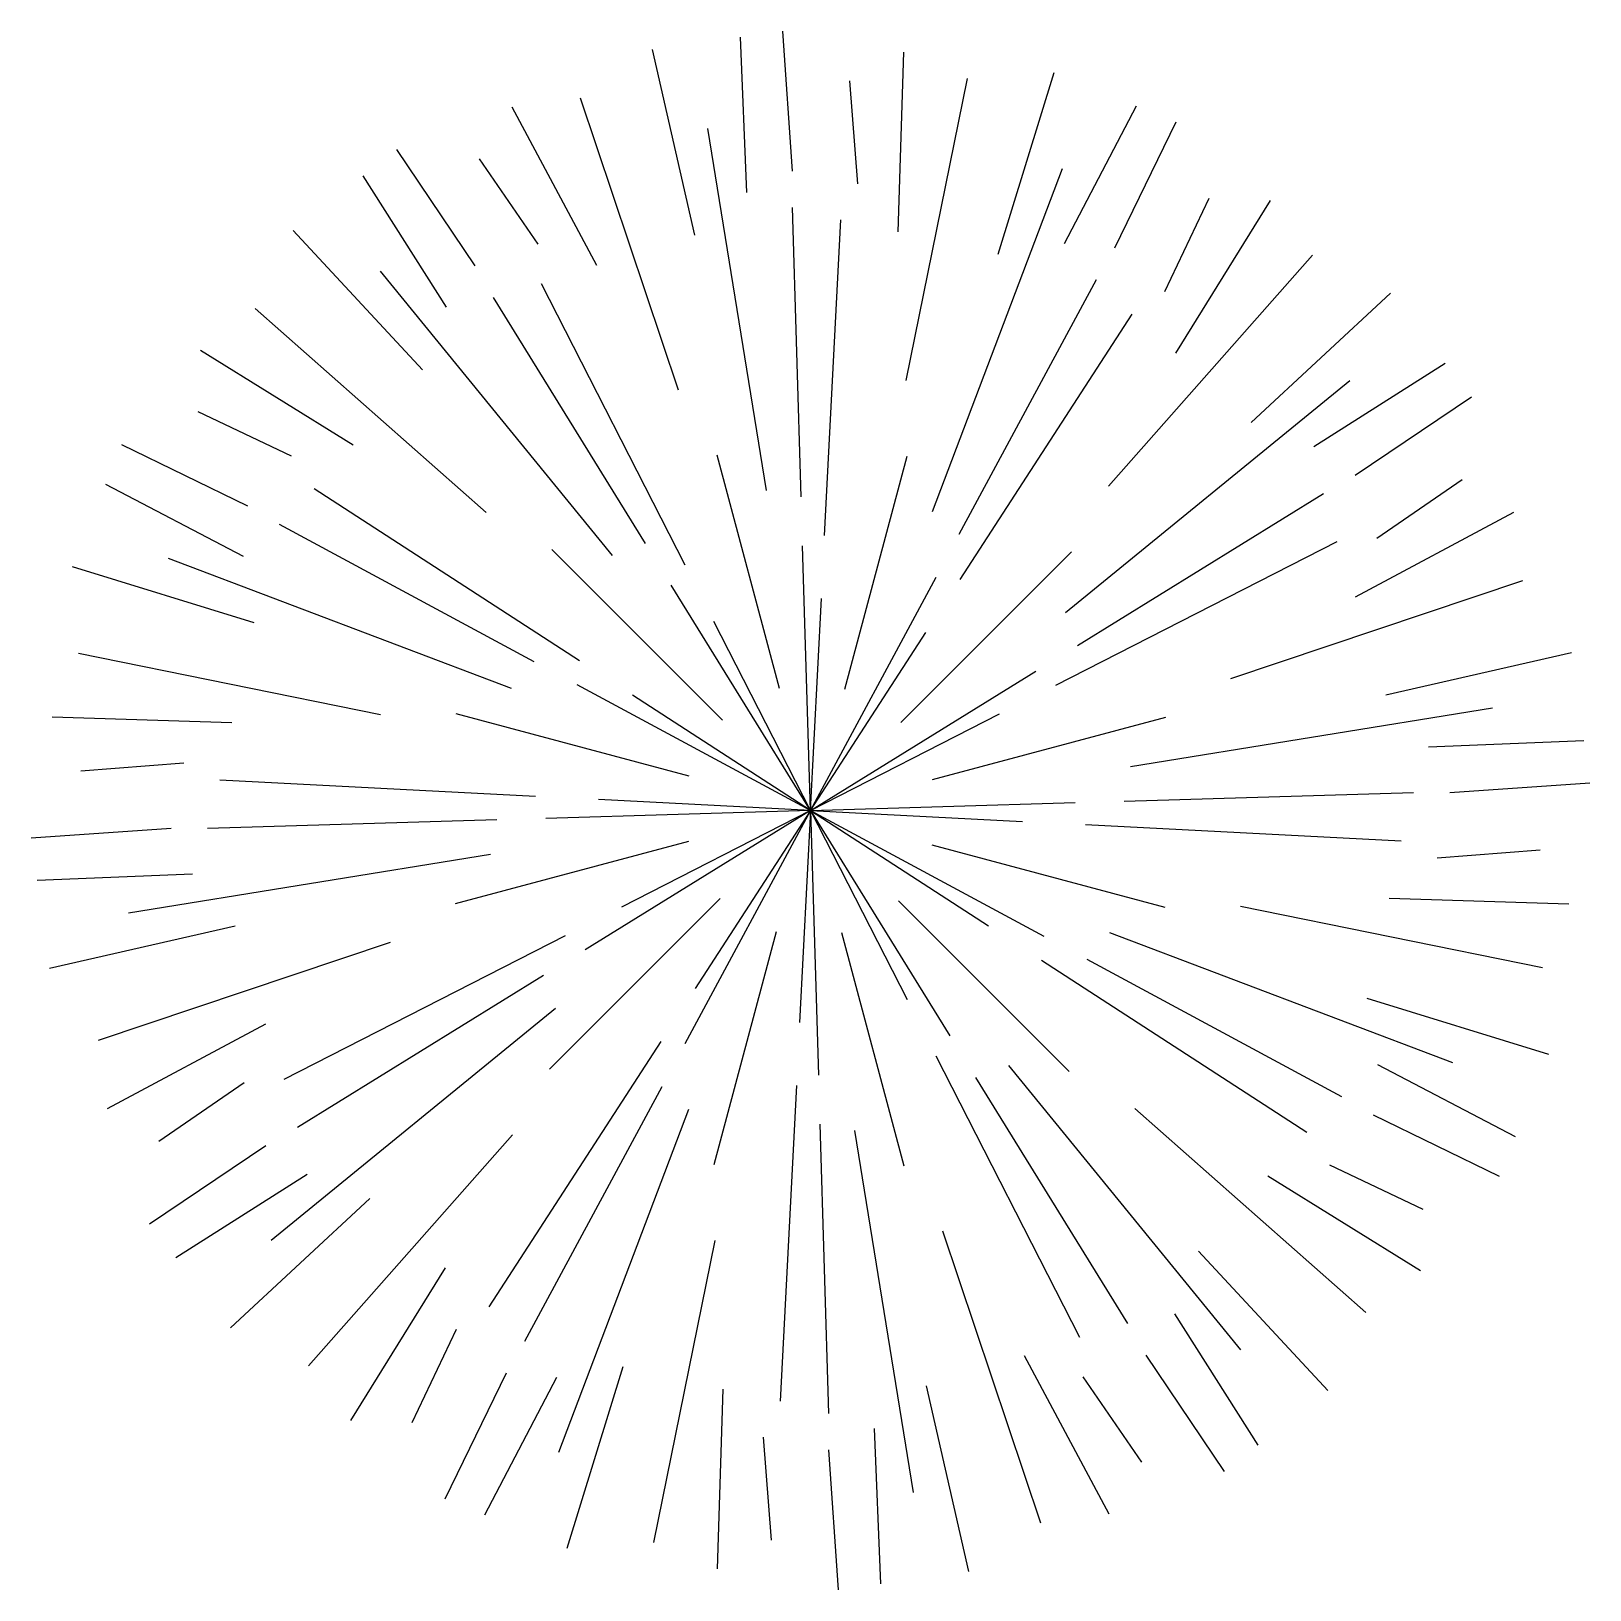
# Model space of a CAD drawing. Header units: feet. Extents: x -0.124 to 0.124, y -0.124 to 0.124.
import ezdxf

# ---------------------------------------------------------------- set-up
doc = ezdxf.new("R2010")
doc.units = ezdxf.units.FT
doc.header["$MEASUREMENT"] = 0

msp = doc.modelspace()

# ---------------------------------------------------------------- linework, layer by layer
for p, q in [((-0.00286, 0.10205), (-0.00441, 0.12439)), ((-0.01015, 0.09865), (-0.01119, 0.12342)), ((-0.01847, 0.09185), (-0.02523, 0.12148)), ((0.01398, 0.09238), (0.01489, 0.12102)), ((0.02993, 0.08878), (0.03889, 0.11782)), ((0.00757, 0.1), (0.00626, 0.11646)), ((0.01529, 0.06863), (0.02508, 0.11681)), ((-0.03408, 0.08699), (-0.04761, 0.11225)), ((-0.02108, 0.06708), (-0.03669, 0.1137)), ((0.04054, 0.09051), (0.05202, 0.11248)), ((0.04855, 0.08981), (0.05837, 0.10993)), ((-0.00702, 0.05105), (-0.01638, 0.10885)), ((-0.0535, 0.08695), (-0.06602, 0.10552)), ((-0.04345, 0.09039), (-0.05281, 0.10399)), ((0.01945, 0.04772), (0.04024, 0.10246)), ((-0.05811, 0.08036), (-0.0714, 0.10129)), ((0.05656, 0.08282), (0.06365, 0.09773)), ((0.05829, 0.07301), (0.0734, 0.09736)), ((-0.00149, 0.05004), (-0.00286, 0.09622)), ((-0.06192, 0.07031), (-0.08259, 0.09259)), ((0.00226, 0.0439), (0.00486, 0.09428)), ((0.04756, 0.05179), (0.08012, 0.08862)), ((-0.0316, 0.0407), (-0.06861, 0.08608)), ((0.02373, 0.04408), (0.04563, 0.08476)), ((-0.01999, 0.03915), (-0.04293, 0.08408)), ((0.07031, 0.06192), (0.09259, 0.08259)), ((-0.05179, 0.04756), (-0.08862, 0.08012)), ((-0.02631, 0.0426), (-0.05059, 0.0819)), ((0.02391, 0.03688), (0.05135, 0.07922)), ((-0.07301, 0.05829), (-0.09736, 0.0734)), ((0.08036, 0.05811), (0.10129, 0.0714)), ((0.0407, 0.0316), (0.08608, 0.06861)), ((0.08695, 0.0535), (0.10552, 0.06602)), ((-0.08282, 0.05656), (-0.09773, 0.06365)), ((-0.08981, 0.04855), (-0.10993, 0.05837)), ((-0.00494, 0.01948), (-0.01492, 0.05672)), ((0.00546, 0.01934), (0.01544, 0.05658)), ((0.09039, 0.04345), (0.10399, 0.05281)), ((-0.09051, 0.04054), (-0.11248, 0.05202)), ((-0.03688, 0.02391), (-0.07922, 0.05135)), ((0.0426, 0.02631), (0.0819, 0.05059)), ((0.08699, 0.03408), (0.11225, 0.04761)), ((-0.04408, 0.02373), (-0.08476, 0.04563)), ((0.03915, 0.01999), (0.08408, 0.04293)), ((-0.04772, 0.01945), (-0.10246, 0.04024)), ((-0.01402, 0.0144), (-0.04128, 0.04166)), ((0, 0), (-0.00126, 0.04227)), ((0.0144, 0.01402), (0.04166, 0.04128)), ((-0.08878, 0.02993), (-0.11782, 0.03889)), ((0, 0), (-0.02222, 0.03598)), ((0, 0), (0.02005, 0.03724)), ((0.06708, 0.02108), (0.1137, 0.03669)), ((0, 0), (0.00174, 0.03384)), ((0, 0), (-0.01541, 0.03018)), ((0, 0), (0.01843, 0.02843)), ((-0.06863, 0.01529), (-0.11681, 0.02508)), ((0.09185, 0.01847), (0.12148, 0.02523)), ((0, 0), (-0.03724, 0.02005)), ((0, 0), (0.03598, 0.02222)), ((0, 0), (-0.02843, 0.01843)), ((-0.01934, 0.00546), (-0.05658, 0.01544)), ((0, 0), (0.03018, 0.01541)), ((0.05105, 0.00702), (0.10885, 0.01638)), ((-0.09238, 0.01398), (-0.12102, 0.01489)), ((0.01948, 0.00494), (0.05672, 0.01492)), ((0.09865, 0.01015), (0.12342, 0.01119)), ((-0.1, 0.00757), (-0.11646, 0.00626)), ((-0.0439, 0.00226), (-0.09428, 0.00486)), ((0.05004, 0.00149), (0.09622, 0.00286)), ((0.10205, 0.00286), (0.12439, 0.00441)), ((0, 0), (-0.04227, -0.00126)), ((0, 0), (-0.03598, -0.02222)), ((0, 0), (-0.03384, 0.00174)), ((0, 0), (-0.03018, -0.01541)), ((0, 0), (-0.02005, -0.03724)), ((0, 0), (-0.01843, -0.02843)), ((0, 0), (-0.00174, -0.03384)), ((0, 0), (0.04227, 0.00126)), ((0, 0), (0.02222, -0.03598)), ((0, 0), (0.02843, -0.01843)), ((0, 0), (0.03724, -0.02005)), ((0, 0), (0.03384, -0.00174)), ((0, 0), (0.00126, -0.04227)), ((0, 0), (0.01541, -0.03018)), ((-0.05004, -0.00149), (-0.09622, -0.00286)), ((0.0439, -0.00226), (0.09428, -0.00486)), ((-0.10205, -0.00286), (-0.12439, -0.00441)), ((-0.01948, -0.00494), (-0.05672, -0.01492)), ((-0.05105, -0.00702), (-0.10885, -0.01638)), ((0.01934, -0.00546), (0.05658, -0.01544)), ((0.1, -0.00757), (0.11646, -0.00626)), ((-0.09865, -0.01015), (-0.12342, -0.01119)), ((-0.0144, -0.01402), (-0.04166, -0.04128)), ((0.01402, -0.0144), (0.04128, -0.04166)), ((0.09238, -0.01398), (0.12102, -0.01489)), ((0.06863, -0.01529), (0.11681, -0.02508)), ((-0.09185, -0.01847), (-0.12148, -0.02523)), ((-0.00546, -0.01934), (-0.01544, -0.05658)), ((0.00494, -0.01948), (0.01492, -0.05672)), ((0.04772, -0.01945), (0.10246, -0.04024)), ((-0.06708, -0.02108), (-0.1137, -0.03669)), ((-0.03915, -0.01999), (-0.08408, -0.04293)), ((0.03688, -0.02391), (0.07922, -0.05135)), ((0.04408, -0.02373), (0.08476, -0.04563)), ((-0.0426, -0.02631), (-0.0819, -0.05059)), ((-0.0407, -0.0316), (-0.08608, -0.06861)), ((0.08878, -0.02993), (0.11782, -0.03889)), ((-0.08699, -0.03408), (-0.11225, -0.04761)), ((-0.02391, -0.03688), (-0.05135, -0.07922)), ((0.01999, -0.03915), (0.04293, -0.08408)), ((0.0316, -0.0407), (0.06861, -0.08608)), ((0.09051, -0.04054), (0.11248, -0.05202)), ((-0.09039, -0.04345), (-0.10399, -0.05281)), ((-0.02373, -0.04408), (-0.04563, -0.08476)), ((-0.00226, -0.0439), (-0.00486, -0.09428)), ((0.02631, -0.0426), (0.05059, -0.0819)), ((-0.01945, -0.04772), (-0.04024, -0.10246)), ((0.05179, -0.04756), (0.08862, -0.08012)), ((0.08981, -0.04855), (0.10993, -0.05837)), ((-0.04756, -0.05179), (-0.08012, -0.08862)), ((0.00149, -0.05004), (0.00286, -0.09622)), ((0.00702, -0.05105), (0.01638, -0.10885)), ((-0.08695, -0.0535), (-0.10552, -0.06602)), ((0.08282, -0.05656), (0.09773, -0.06365)), ((-0.08036, -0.05811), (-0.10129, -0.0714)), ((0.07301, -0.05829), (0.09736, -0.0734)), ((-0.07031, -0.06192), (-0.09259, -0.08259)), ((0.02108, -0.06708), (0.03669, -0.1137)), ((-0.01529, -0.06863), (-0.02508, -0.11681)), ((0.06192, -0.07031), (0.08259, -0.09259)), ((-0.05829, -0.07301), (-0.0734, -0.09736)), ((0.05811, -0.08036), (0.0714, -0.10129)), ((-0.05656, -0.08282), (-0.06365, -0.09773)), ((0.03408, -0.08699), (0.04761, -0.11225)), ((0.0535, -0.08695), (0.06602, -0.10552)), ((-0.02993, -0.08878), (-0.03889, -0.11782)), ((-0.04855, -0.08981), (-0.05837, -0.10993)), ((-0.04054, -0.09051), (-0.05202, -0.11248)), ((0.01847, -0.09185), (0.02523, -0.12148)), ((0.04345, -0.09039), (0.05281, -0.10399)), ((-0.01398, -0.09238), (-0.01489, -0.12102)), ((0.01015, -0.09865), (0.01119, -0.12342)), ((-0.00757, -0.1), (-0.00626, -0.11646)), ((0.00286, -0.10205), (0.00441, -0.12439))]:
    msp.add_line(p, q)

doc.saveas('drawing.dxf')
